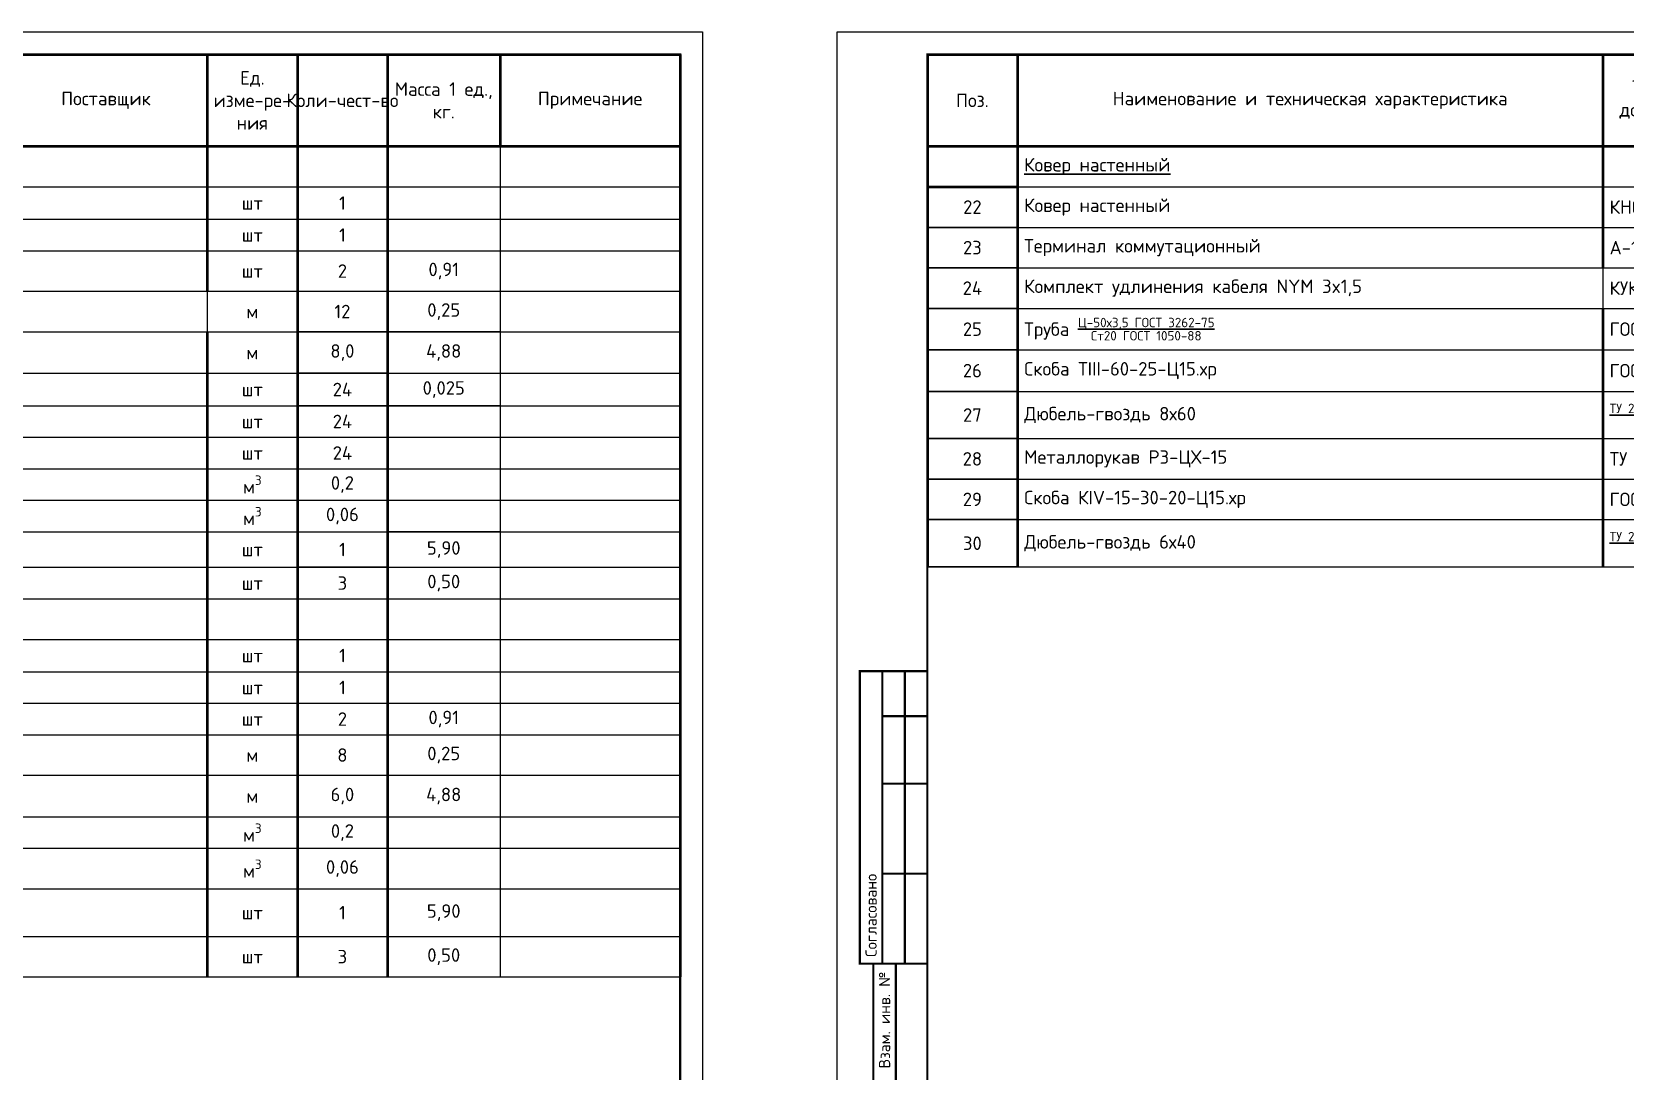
# Model space of a CAD drawing. Header units: millimetres. Extents: x -112426 to 6776, y 1218 to 38707.
# Drawn here: x 5623.6 to 5977.4, y 1467.8 to 1698.7 of the extents above; entities that cross this region are included whole.
import ezdxf
from ezdxf.enums import TextEntityAlignment as Align

# ---------------------------------------------------------------- set-up
doc = ezdxf.new("R2010")
doc.units = ezdxf.units.MM
doc.layers.add('Размеры на чертеже', color=250, linetype='Continuous', lineweight=25)
doc.layers.add('Таблица', color=250, linetype='Continuous', lineweight=30)
doc.styles.add('-ISOCPEUR-', font='isocpeur.TTF')

# ---------------------------------------------------------------- blocks, each defined once
blk = doc.blocks.new('*T82')
at = {"layer": 'Таблица', "color": 7, "lineweight": 50, "transparency": 16777216}
for p, q in [((0, 0), (395, 0)), ((0, 0), (0, -20.43)), ((20, 0), (20, -20.43)), ((150, 0), (150, -20.43)), ((210, 0), (210, -20.43)), ((245, 0), (245, -20.43)), ((290, 0), (290, -20.43)), ((310, 0), (310, -20.43)), ((330, 0), (330, -20.43)), ((355, 0), (355, -20.43)), ((395, 0), (395, -20.43))]:
    blk.add_line(p, q, dxfattribs=at)
at = {"layer": 'Таблица', "color": 0, "lineweight": 50, "transparency": 16777216}
for p, q in [((0, -20.43), (150, -20.43)), ((0, -20.43), (0, -204.93)), ((20, -20.43), (20, -204.93)), ((210, -20.43), (395, -20.43)), ((210, -20.43), (210, -61.63)), ((245, -20.43), (245, -78.05)), ((395, -20.43), (395, -204.93)), ((0, -29.43), (20, -29.43)), ((330, -52.63), (330, -78.05)), ((290, -61.63), (290, -70.85)), ((310, -61.63), (310, -78.05)), ((210, -70.85), (210, -92.05)), ((245, -92.05), (245, -204.93)), ((330, -99.05), (330, -113.95)), ((290, -106.05), (290, -113.95)), ((310, -106.05), (310, -113.95)), ((210, -120.95), (210, -204.93))]:
    blk.add_line(p, q, dxfattribs=at)
at = {"layer": 'Таблица', "color": 0, "linetype": 'ByBlock', "lineweight": 50, "transparency": 16777216}
for p, q in [((150, -20.43), (210, -20.43)), ((150, -20.43), (150, -43.63)), ((290, -20.43), (290, -52.63)), ((310, -20.43), (310, -61.63)), ((330, -20.43), (330, -52.63)), ((150, -52.63), (150, -204.93)), ((290, -70.85), (290, -106.05)), ((245, -78.05), (245, -92.05)), ((310, -78.05), (310, -106.05)), ((330, -78.05), (330, -99.05)), ((290, -113.95), (290, -204.93)), ((310, -113.95), (310, -204.93)), ((330, -113.95), (330, -204.93))]:
    blk.add_line(p, q, dxfattribs=at)
at = {"layer": 'Таблица', "color": 0, "linetype": 'ByBlock', "lineweight": -2, "transparency": 16777216}
for p, q in [((355, -20.43), (355, -204.93)), ((210, -29.43), (290, -29.43)), ((355, -29.43), (395, -29.43)), ((355, -36.63), (395, -36.63)), ((150, -43.63), (150, -52.63)), ((210, -52.63), (290, -52.63)), ((290, -52.63), (290, -61.63)), ((20, -61.63), (150, -61.63)), ((210, -61.63), (210, -70.85)), ((290, -61.63), (310, -61.63)), ((330, -70.85), (355, -70.85)), ((210, -78.05), (290, -78.05)), ((210, -85.05), (290, -85.05)), ((310, -85.05), (355, -85.05)), ((210, -92.05), (245, -92.05)), ((210, -92.05), (210, -120.95)), ((330, -99.05), (355, -99.05)), ((245, -106.05), (290, -106.05)), ((310, -106.05), (330, -106.05)), ((330, -113.95), (355, -113.95))]:
    blk.add_line(p, q, dxfattribs=at)
at = {"layer": 'Таблица', "color": 0, "linetype": 'ByBlock', "lineweight": 25, "transparency": 16777216}
for p, q in [((20, -29.43), (210, -29.43)), ((290, -29.43), (355, -29.43)), ((20, -36.63), (210, -36.63)), ((290, -36.63), (355, -36.63)), ((20, -43.63), (210, -43.63)), ((290, -43.63), (355, -43.63)), ((20, -52.63), (210, -52.63)), ((290, -52.63), (355, -52.63)), ((150, -61.63), (210, -61.63)), ((20, -70.85), (210, -70.85)), ((290, -70.85), (310, -70.85)), ((20, -78.05), (210, -78.05)), ((290, -78.05), (310, -78.05)), ((20, -85.05), (210, -85.05)), ((290, -85.05), (310, -85.05)), ((20, -92.05), (210, -92.05)), ((245, -92.05), (355, -92.05)), ((20, -99.05), (210, -99.05)), ((245, -99.05), (330, -99.05)), ((20, -106.05), (210, -106.05)), ((290, -106.05), (310, -106.05)), ((20, -113.95), (210, -113.95)), ((290, -113.95), (310, -113.95)), ((20, -120.95), (210, -120.95)), ((245, -120.95), (355, -120.95)), ((20, -129.95), (210, -129.95)), ((245, -129.95), (355, -129.95)), ((20, -137.15), (210, -137.15)), ((245, -137.15), (355, -137.15)), ((20, -144.15), (210, -144.15)), ((245, -144.15), (355, -144.15)), ((20, -151.15), (210, -151.15)), ((245, -151.15), (355, -151.15)), ((20, -160.15), (210, -160.15)), ((245, -160.15), (355, -160.15)), ((20, -169.37), (210, -169.37)), ((245, -169.37), (355, -169.37)), ((20, -176.37), (210, -176.37)), ((245, -176.37), (355, -176.37)), ((20, -185.37), (210, -185.37)), ((245, -185.37), (355, -185.37)), ((20, -195.93), (210, -195.93)), ((245, -195.93), (355, -195.93)), ((20, -204.93), (210, -204.93)), ((245, -204.93), (355, -204.93))]:
    blk.add_line(p, q, dxfattribs=at)
at = {"layer": 'Таблица', "color": 0, "lineweight": 30, "transparency": 16777216}
for p, q in [((0, -36.63), (20, -36.63)), ((0, -43.63), (20, -43.63)), ((0, -52.63), (20, -52.63)), ((0, -61.63), (20, -61.63)), ((310, -61.63), (355, -61.63)), ((0, -70.85), (20, -70.85)), ((310, -70.85), (330, -70.85)), ((0, -78.05), (20, -78.05)), ((310, -78.05), (355, -78.05)), ((0, -85.05), (20, -85.05)), ((0, -92.05), (20, -92.05)), ((0, -99.05), (20, -99.05)), ((0, -106.05), (20, -106.05)), ((330, -106.05), (355, -106.05)), ((0, -113.95), (20, -113.95)), ((310, -113.95), (330, -113.95)), ((0, -120.95), (20, -120.95)), ((0, -137.15), (20, -137.15)), ((0, -144.15), (20, -144.15)), ((0, -151.15), (20, -151.15)), ((0, -160.15), (20, -160.15)), ((0, -169.37), (20, -169.37)), ((0, -176.37), (20, -176.37)), ((0, -185.37), (20, -185.37)), ((0, -195.93), (20, -195.93)), ((0, -204.93), (20, -204.93))]:
    blk.add_line(p, q, dxfattribs=at)
at = {"layer": 'Таблица', "color": 0, "lineweight": 25, "transparency": 16777216}
for p, q in [((210, -36.63), (290, -36.63)), ((210, -43.63), (290, -43.63)), ((355, -43.63), (395, -43.63)), ((355, -52.63), (395, -52.63)), ((210, -61.63), (290, -61.63)), ((355, -61.63), (395, -61.63)), ((210, -70.85), (290, -70.85)), ((355, -70.85), (395, -70.85)), ((355, -78.05), (395, -78.05)), ((355, -85.05), (395, -85.05)), ((355, -92.05), (395, -92.05)), ((210, -99.05), (245, -99.05)), ((355, -99.05), (395, -99.05)), ((210, -106.05), (245, -106.05)), ((355, -106.05), (395, -106.05)), ((210, -113.95), (290, -113.95)), ((355, -113.95), (395, -113.95)), ((210, -120.95), (245, -120.95)), ((355, -120.95), (395, -120.95)), ((0, -129.95), (20, -129.95)), ((210, -129.95), (245, -129.95)), ((355, -129.95), (395, -129.95)), ((210, -137.15), (245, -137.15)), ((355, -137.15), (395, -137.15)), ((210, -144.15), (245, -144.15)), ((355, -144.15), (395, -144.15)), ((210, -151.15), (245, -151.15)), ((355, -151.15), (395, -151.15)), ((210, -160.15), (245, -160.15)), ((355, -160.15), (395, -160.15)), ((210, -169.37), (245, -169.37)), ((355, -169.37), (395, -169.37)), ((210, -176.37), (245, -176.37)), ((355, -176.37), (395, -176.37)), ((210, -185.37), (245, -185.37)), ((355, -185.37), (395, -185.37)), ((210, -195.93), (245, -195.93)), ((355, -195.93), (395, -195.93)), ((210, -204.93), (245, -204.93)), ((355, -204.93), (395, -204.93))]:
    blk.add_line(p, q, dxfattribs=at)
at = {"layer": 'Таблица', "color": 7, "transparency": 16777216, "char_height": 3, "attachment_point": 5, "style": '-ISOCPEUR-'}
for s, insert, width in [('Тип, марка, обозначение документа, опросного листа', (180, -10.22), 57), ('Ед. изме-ре- ния', (300, -10.22), 17), ('Масса 1 ед., кг.', (342.5, -10.22), 22), ('Поз.', (10, -10.22), 17), ('Наименование и техническая характеристика', (85, -10.22), 127), ('Код продукции', (227.5, -10.22), 32), ('Поставщик', (267.5, -10.22), 42), ('Коли-чест-во', (320, -10.22), 17), ('Примечание', (375, -10.22), 37), ('12', (320, -57.13), 17), ('0,25', (342.5, -57.13), 22), ('8,0', (320, -66.24), 17), ('4,88', (342.5, -66.24), 22), ('24', (320, -74.45), 17), ('0,025', (342.5, -74.45), 22)]:
    blk.add_mtext(s, dxfattribs=dict(at, insert=insert, width=width))
at = {"layer": 'Таблица', "color": 0, "transparency": 16777216, "char_height": 3, "style": '-ISOCPEUR-'}
for s, insert, width, attachment_point in [('{\\L\\C256;Ковер на земный у т/к Г-5/11}', (21.5, -24.93), 127, 4), ('Ковер наземный (h=1.2)', (21.5, -33.03), 127, 4), ('КНЗ', (151.5, -33.03), 57, 4), ('1', (320, -33.03), 17, 5), ('шт', (300, -33.03), 17, 5), ('Терминал коммутационный ', (21.5, -40.13), 127, 4), ('{\\C256;С-2-54-4/3\\P}', (151.5, -40.13), 57, 4), ('1', (320, -40.13), 17, 5), ('шт', (300, -40.13), 17, 5), ('Комплект удлинения кабеля NYM 3x1,5 L=8.0 м', (21.5, -48.13), 127, 4), ('КУК-3', (151.5, -48.13), 57, 4), ('шт', (300, -48.13), 17, 5), ('2', (320, -48.13), 17, 5), ('0,91', (342.5, -48.13), 22, 5), ('Металлорукав РЗ-Ц-Х-15', (21.5, -57.13), 127, 4), ('ТУ 22-5570-83', (151.5, -57.13), 57, 4), ('м', (300, -57.13), 17, 5), ('\\A1;Труба {\\H0.7x;\\SЦ-50х3,5 ГОСТ 3262-75/Ст20 ГОСТ 1050-88;}', (21.5, -66.24), 127, 4), ('ГОСТ 3262-75/ГОСТ 1050-88', (151.5, -66.24), 57, 4), ('м', (300, -66.24), 17, 5), ('Скоба для крепления металлорукава однолапковая (РЗ-Ц-Х-15)', (21.5, -74.45), 127, 4), ('ГОСТ 17678-80', (151.5, -74.45), 57, 4), ('шт', (300, -74.45), 17, 5), ('Саморез 3,5х45', (21.5, -81.55), 127, 4), ('ТУ 14-4-1337', (151.5, -81.55), 57, 4), ('шт', (300, -81.55), 17, 5), ('24', (320, -81.55), 17, 5), ('Дюбель полипропиленовый 8х40', (21.5, -88.55), 127, 4), ('шт', (300, -88.55), 17, 5), ('24', (320, -88.55), 17, 5), ('Песок', (21.5, -95.55), 127, 4), ('ГОСТ 8736-93', (151.5, -95.55), 57, 4), ('\\A1;м{\\H0.7x;\\S3^ ;}', (300, -95.55), 17, 5), ('0,2', (320, -95.55), 17, 5), ('Бетон класса В15', (21.5, -102.55), 127, 4), ('ГОСТ 26633-91', (151.5, -102.55), 57, 4), ('\\A1;м{\\H0.7x;\\S3^ ;}', (300, -102.55), 17, 5), ('0,06', (320, -102.55), 17, 5), ('11', (10, -110), 17, 5), ('\\A1;Сетка {\\H0.7x;\\S12А400-100/12А400-100;\\H1.42857x; 5х55 \\H0.7x;\\S25/25;\\H1.42857x; }', (21.5, -110), 127, 4), ('ГОСТ 23279-85', (151.5, -110), 57, 4), ('шт', (300, -110), 17, 5), ('1', (320, -110), 17, 5), ('5,90', (342.5, -110), 22, 5), ('12', (10, -117.45), 17, 5), ('∅12А400              L=500мм', (21.5, -117.45), 127, 4), ('ГОСТ 5781-82', (151.5, -117.45), 57, 4), ('3', (320, -117.45), 17, 5), ('0,50', (342.5, -117.45), 22, 5), ('шт', (300, -117.45), 17, 5), ('{\\L\\C256;Ковер на земный }', (21.5, -125.45), 127, 4), ('Ковер наземный (h=1.2)', (21.5, -133.55), 127, 4), ('КНЗ', (151.5, -133.55), 57, 4), ('шт', (300, -133.55), 17, 5), ('1', (320, -133.55), 17, 5), ('Терминал коммутационный ', (21.5, -140.65), 127, 4), ('{\\C256;С-2-54-4/3\\P}', (151.5, -140.65), 57, 4), ('шт', (300, -140.65), 17, 5), ('1', (320, -140.65), 17, 5), ('Комплект удлинения кабеля NYM 3x1,5 L=8.0 м', (21.5, -147.65), 127, 4), ('КУК-3', (151.5, -147.65), 57, 4), ('шт', (300, -147.65), 17, 5), ('2', (320, -147.65), 17, 5), ('0,91', (342.5, -147.65), 22, 5), ('Металлорукав РЗ-Ц-Х-15', (21.5, -155.65), 127, 4), ('ТУ 22-5570-83', (151.5, -155.65), 57, 4), ('м', (300, -155.65), 17, 5), ('8', (320, -155.65), 17, 5), ('0,25', (342.5, -155.65), 22, 5), ('\\A1;Труба {\\H0.7x;\\SЦ-50х3,5 ГОСТ 3262-75/Ст20 ГОСТ 1050-88;}', (21.5, -164.76), 127, 4), ('ГОСТ 3262-75/ГОСТ 1050-88', (151.5, -164.76), 57, 4), ('м', (300, -164.76), 17, 5), ('6,0', (320, -164.76), 17, 5), ('4,88', (342.5, -164.76), 22, 5), ('Песок', (21.5, -172.87), 127, 4), ('ГОСТ 8736-93', (151.5, -172.87), 57, 4), ('\\A1;м{\\H0.7x;\\S3^ ;}', (300, -172.87), 17, 5), ('0,2', (320, -172.87), 17, 5), ('Бетон класса В15', (21.5, -180.87), 127, 4), ('ГОСТ 26633-91', (151.5, -180.87), 57, 4), ('\\A1;м{\\H0.7x;\\S3^ ;}', (300, -180.87), 17, 5), ('0,06', (320, -180.87), 17, 5), ('20', (10, -190.65), 17, 5), ('\\A1;Сетка {\\H0.7x;\\S12А400-100/12А400-100;\\H1.42857x; 5х55 \\H0.7x;\\S25/25;\\H1.42857x; }', (21.5, -190.65), 127, 4), ('ГОСТ 23279-85', (151.5, -190.65), 57, 4), ('шт', (300, -190.65), 17, 5), ('1', (320, -190.65), 17, 5), ('5,90', (342.5, -190.65), 22, 5), ('21', (10, -200.43), 17, 5), ('∅12А400              L=500мм', (21.5, -200.43), 127, 4), ('ГОСТ 5781-82', (151.5, -200.43), 57, 4), ('шт', (300, -200.43), 17, 5), ('3', (320, -200.43), 17, 5), ('0,50', (342.5, -200.43), 22, 5)]:
    blk.add_mtext(s, dxfattribs=dict(at, insert=insert, width=width, attachment_point=attachment_point))
at = {"layer": 'Таблица', "color": 18, "true_color": 0x000000, "transparency": 16777216, "char_height": 3, "width": 17, "attachment_point": 5, "style": '-ISOCPEUR-'}
for s, insert in [('1', (10, -33.03)), ('2', (10, -40.13)), ('3', (10, -48.13)), ('4', (10, -57.13)), ('5', (10, -66.24)), ('6', (10, -74.45)), ('7', (10, -81.55)), ('8', (10, -88.55)), ('9', (10, -95.55)), ('10', (10, -102.55)), ('13', (10, -133.55)), ('14', (10, -140.65)), ('15', (10, -147.65)), ('16', (10, -155.65)), ('17', (10, -164.76)), ('18', (10, -172.87)), ('19', (10, -180.87))]:
    blk.add_mtext(s, dxfattribs=dict(at, insert=insert))
blk = doc.blocks.new('*U156')
blk.add_lwpolyline([(0, 0), (420, 0), (420, -297), (0, -297)], close=True)
at = {"const_width": 0.5}
blk.add_lwpolyline([(20, -5), (415, -5), (415, -292), (20, -292)], close=True, dxfattribs=at)
for points in [[(20, -207), (5, -207), (5, -142), (20, -142)], [(10, -142), (10, -207)], [(15, -142), (15, -207)], [(10, -152), (20, -152)], [(10, -167), (20, -167)], [(10, -187), (20, -187)], [(20, -292), (8, -292), (8, -207), (20, -207)], [(13, -207), (13, -292)]]:
    blk.add_lwpolyline(points, dxfattribs=at)
at = {"style": '-ISOCPEUR-'}
blk.add_text('Согласовано', height=2.5, rotation=90, dxfattribs=at).set_placement((7.5, -205.5), align=Align.MIDDLE_LEFT)
blk.add_text('Взам. инв. №', height=2.5, rotation=90, dxfattribs=at).set_placement((10.5, -219.5), align=Align.MIDDLE_CENTER)
blk.add_attdef('РАЗРАБОТАЛ', text='', height=2.5, dxfattribs=at).set_placement((250.5, -264.22), align=Align.MIDDLE_LEFT)
at = {"style": '-ISOCPEUR-', "flags": 8}
for tag, height, p in [('ДАТА', 2.5, (290.07, -264.4)), ('ДАТА1', 2.5, (290.07, -269.4)), ('ЛИСТ', 3, (386.39, -271.92)), ('ЛИСТОВ', 3, (403.89, -271.92)), ('ФОРМАТ', 3, (380.97, -294.75))]:
    blk.add_attdef(tag, text='', height=height, dxfattribs=at).set_placement(p, align=Align.MIDDLE_CENTER)
at = {"style": '-ISOCPEUR-'}
blk.add_attdef('ПРОВЕРИЛ', (250.75, -270.73), '', height=2.5, dxfattribs=at)
at = {"style": '-ISOCPEUR-', "flags": 8}
blk.add_attdef('ИМЯ_ЧЕРТЕЖА_001', (321.33, -285.18), '', height=3, dxfattribs=at)
blk = doc.blocks.new('*T83')
at = {"layer": 'Таблица', "color": 7, "lineweight": 50, "transparency": 16777216}
for p, q in [((0, 0), (395, 0)), ((0, 0), (0, -20.43)), ((20, 0), (20, -20.43)), ((150, 0), (150, -20.43)), ((210, 0), (210, -20.43)), ((245, 0), (245, -20.43)), ((290, 0), (290, -20.43)), ((310, 0), (310, -20.43)), ((330, 0), (330, -20.43)), ((355, 0), (355, -20.43)), ((395, 0), (395, -20.43))]:
    blk.add_line(p, q, dxfattribs=at)
at = {"layer": 'Таблица', "color": 0, "lineweight": 50, "transparency": 16777216}
for p, q in [((0, -20.43), (150, -20.43)), ((0, -20.43), (0, -113.85)), ((20, -20.43), (20, -113.85)), ((210, -20.43), (395, -20.43)), ((210, -20.43), (210, -65.65)), ((245, -20.43), (245, -85.36)), ((395, -20.43), (395, -113.85)), ((0, -29.43), (20, -29.43)), ((330, -56.43), (330, -85.36)), ((290, -65.65), (290, -74.87)), ((310, -65.65), (310, -85.36)), ((210, -74.87), (210, -103.36)), ((355, -74.87), (355, -85.36)), ((245, -103.36), (245, -113.85))]:
    blk.add_line(p, q, dxfattribs=at)
at = {"layer": 'Таблица', "color": 0, "linetype": 'ByBlock', "lineweight": 50, "transparency": 16777216}
for p, q in [((150, -20.43), (210, -20.43)), ((150, -20.43), (150, -47.43)), ((290, -20.43), (290, -56.43)), ((310, -20.43), (310, -65.65)), ((330, -20.43), (330, -56.43)), ((150, -56.43), (150, -113.85)), ((290, -74.87), (290, -113.85)), ((245, -85.36), (245, -103.36)), ((310, -85.36), (310, -113.85)), ((330, -85.36), (330, -113.85))]:
    blk.add_line(p, q, dxfattribs=at)
at = {"layer": 'Таблица', "color": 0, "linetype": 'ByBlock', "lineweight": -2, "transparency": 16777216}
for p, q in [((355, -20.43), (355, -74.87)), ((210, -29.43), (290, -29.43)), ((355, -29.43), (395, -29.43)), ((355, -38.43), (395, -38.43)), ((150, -47.43), (150, -56.43)), ((210, -56.43), (290, -56.43)), ((290, -56.43), (290, -65.65)), ((20, -65.65), (150, -65.65)), ((210, -65.65), (210, -74.87)), ((290, -65.65), (310, -65.65)), ((210, -85.36), (290, -85.36)), ((355, -85.36), (355, -113.85)), ((210, -94.36), (290, -94.36)), ((310, -94.36), (355, -94.36)), ((210, -103.36), (245, -103.36)), ((210, -103.36), (210, -113.85)), ((330, -113.85), (355, -113.85))]:
    blk.add_line(p, q, dxfattribs=at)
at = {"layer": 'Таблица', "color": 0, "linetype": 'ByBlock', "lineweight": 25, "transparency": 16777216}
for p, q in [((20, -29.43), (210, -29.43)), ((290, -29.43), (355, -29.43)), ((20, -38.43), (210, -38.43)), ((290, -38.43), (355, -38.43)), ((20, -47.43), (210, -47.43)), ((290, -47.43), (355, -47.43)), ((20, -56.43), (210, -56.43)), ((290, -56.43), (355, -56.43)), ((150, -65.65), (210, -65.65)), ((20, -74.87), (210, -74.87)), ((290, -74.87), (310, -74.87)), ((20, -85.36), (210, -85.36)), ((290, -85.36), (310, -85.36)), ((20, -94.36), (210, -94.36)), ((290, -94.36), (310, -94.36)), ((20, -103.36), (210, -103.36)), ((245, -103.36), (355, -103.36)), ((20, -113.85), (210, -113.85)), ((245, -113.85), (330, -113.85))]:
    blk.add_line(p, q, dxfattribs=at)
at = {"layer": 'Таблица', "color": 0, "lineweight": 30, "transparency": 16777216}
for p, q in [((0, -38.43), (20, -38.43)), ((0, -47.43), (20, -47.43)), ((0, -56.43), (20, -56.43)), ((0, -65.65), (20, -65.65)), ((310, -65.65), (355, -65.65)), ((0, -74.87), (20, -74.87)), ((310, -74.87), (355, -74.87)), ((0, -85.36), (20, -85.36)), ((310, -85.36), (355, -85.36)), ((0, -94.36), (20, -94.36)), ((0, -103.36), (20, -103.36)), ((0, -113.85), (20, -113.85))]:
    blk.add_line(p, q, dxfattribs=at)
at = {"layer": 'Таблица', "color": 0, "lineweight": 25, "transparency": 16777216}
for p, q in [((210, -38.43), (290, -38.43)), ((210, -47.43), (290, -47.43)), ((355, -47.43), (395, -47.43)), ((355, -56.43), (395, -56.43)), ((210, -65.65), (290, -65.65)), ((355, -65.65), (395, -65.65)), ((210, -74.87), (290, -74.87)), ((355, -74.87), (395, -74.87)), ((355, -85.36), (395, -85.36)), ((355, -94.36), (395, -94.36)), ((355, -103.36), (395, -103.36)), ((210, -113.85), (245, -113.85)), ((355, -113.85), (395, -113.85))]:
    blk.add_line(p, q, dxfattribs=at)
at = {"layer": 'Таблица', "color": 7, "transparency": 16777216, "char_height": 3, "attachment_point": 5, "style": '-ISOCPEUR-'}
for s, insert, width in [('Тип, марка, обозначение документа, опросного листа', (180, -10.22), 57), ('Ед. изме-ре- ния', (300, -10.22), 17), ('Масса 1 ед., кг.', (342.5, -10.22), 22), ('Поз.', (10, -10.22), 17), ('Наименование и техническая характеристика', (85, -10.22), 127), ('Код продукции', (227.5, -10.22), 32), ('Поставщик', (267.5, -10.22), 42), ('Коли-чест-во', (320, -10.22), 17), ('Примечание', (375, -10.22), 37), ('1,5', (320, -61.04), 17), ('4,88', (342.5, -61.04), 22), ('3', (320, -70.26), 17), ('0,02', (342.5, -70.26), 22), ('10', (320, -80.12), 17), ('0,02', (342.5, -80.12), 22)]:
    blk.add_mtext(s, dxfattribs=dict(at, insert=insert, width=width))
at = {"layer": 'Таблица', "color": 0, "transparency": 16777216, "char_height": 3, "style": '-ISOCPEUR-'}
for s, insert, width, attachment_point in [('{\\L\\C256;Ковер настенный}', (21.5, -24.93), 127, 4), ('Ковер настенный', (21.5, -33.93), 127, 4), ('КНС', (151.5, -33.93), 57, 4), ('шт', (300, -33.93), 17, 5), ('1', (320, -33.93), 17, 5), ('7,00', (342.5, -33.93), 22, 5), ('Терминал коммутационный ', (21.5, -42.93), 127, 4), ('А-1-65-2/3', (151.5, -42.93), 57, 4), ('шт', (300, -42.93), 17, 5), ('1', (320, -42.93), 17, 5), ('0,32', (342.5, -42.93), 22, 5), ('Комплект удлинения кабеля NYM 3x1,5', (21.5, -51.93), 127, 4), ('КУК-3', (151.5, -51.93), 57, 4), ('шт', (300, -51.93), 17, 5), ('1', (320, -51.93), 17, 5), ('0,91', (342.5, -51.93), 22, 5), ('\\A1;Труба {\\H0.7x;\\SЦ-50х3,5 ГОСТ 3262-75/Ст20 ГОСТ 1050-88;}', (21.5, -61.04), 127, 4), ('ГОСТ 3262-75/ГОСТ 1050-88', (151.5, -61.04), 57, 4), ('м', (300, -61.04), 17, 5), ('Скоба ТIII-60-25-Ц15.хр', (21.5, -70.26), 127, 4), ('ГОСТ 17678-80', (151.5, -70.26), 57, 4), ('шт', (300, -70.26), 17, 5), ('\\A1;{\\H0.7x;\\SТУ 2290-003-56686558-2004/ТУ 14-4-1337;}', (151.5, -80.12), 57, 4), ('Дюбель-гвоздь 8х60', (21.5, -80.12), 127, 4), ('шт', (300, -80.12), 17, 5), ('Металлорукав РЗ-ЦХ-15', (21.5, -89.86), 127, 4), ('ТУ 22-5570-83', (151.5, -89.86), 57, 4), ('6', (320, -89.86), 17, 5), ('0,23', (342.5, -89.86), 22, 5), ('м', (300, -89.86), 17, 5), ('Скоба КIV-15-30-20-Ц15.хр', (21.5, -98.86), 127, 4), ('ГОСТ 17678-80', (151.5, -98.86), 57, 4), ('шт', (300, -98.86), 17, 5), ('2', (320, -98.86), 17, 5), ('0,01', (342.5, -98.86), 22, 5), ('\\A1;{\\H0.7x;\\SТУ 2290-003-56686558-2004/ТУ 14-4-1337;}', (151.5, -108.6), 57, 4), ('Дюбель-гвоздь 6х40', (21.5, -108.6), 127, 4), ('шт', (300, -108.6), 17, 5), ('10', (320, -108.6), 17, 5), ('0,01', (342.5, -108.6), 22, 5)]:
    blk.add_mtext(s, dxfattribs=dict(at, insert=insert, width=width, attachment_point=attachment_point))
at = {"layer": 'Таблица', "color": 18, "true_color": 0x000000, "transparency": 16777216, "char_height": 3, "width": 17, "attachment_point": 5, "style": '-ISOCPEUR-'}
for s, insert in [('22', (10, -33.93)), ('23', (10, -42.93)), ('24', (10, -51.93)), ('25', (10, -61.04)), ('26', (10, -70.26)), ('27', (10, -80.12)), ('28', (10, -89.86)), ('29', (10, -98.86)), ('30', (10, -108.6))]:
    blk.add_mtext(s, dxfattribs=dict(at, insert=insert))

msp = doc.modelspace()

# ---------------------------------------------------------------- block references
for name, p in [('*T82', (5372.56, 1693.716)), ('*T83', (5822.457, 1693.716))]:
    msp.add_blockref(name, p)
at = {"layer": 'Размеры на чертеже', "lineweight": 90}
for p in [(5352.56, 1698.716), (5802.457, 1698.716)]:
    msp.add_blockref('*U156', p, dxfattribs=at)

doc.saveas('drawing.dxf')
